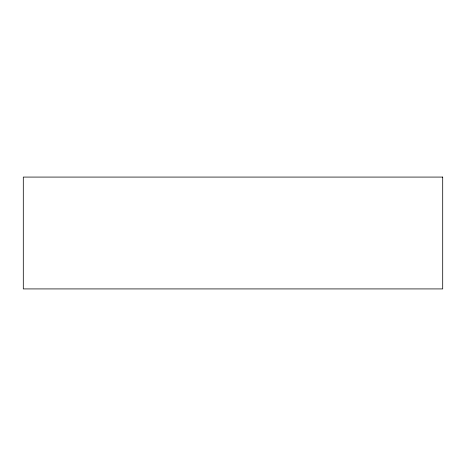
<?xml version="1.0" encoding="UTF-8"?>
<svg xmlns="http://www.w3.org/2000/svg" width="466" height="466" viewBox="0 0 466 466"><rect width="100%" height="100%" fill="white"/><g stroke="black" fill="none" stroke-linecap="round" stroke-linejoin="round"><path stroke-width="0.7" d="M442.7 177.08L23.3 177.08L23.3 288.92L442.7 288.92L442.7 177.08"/></g></svg>
